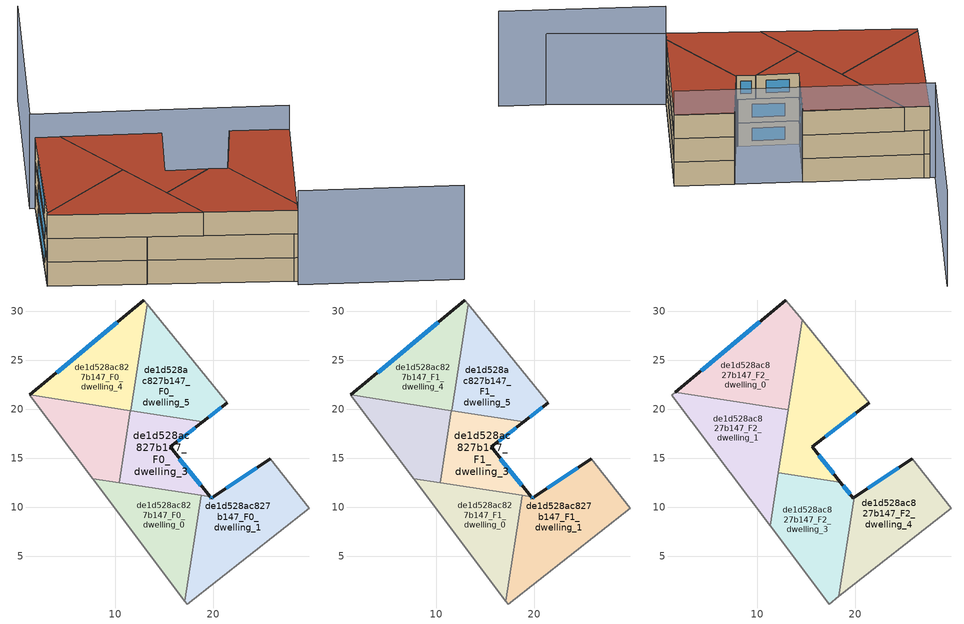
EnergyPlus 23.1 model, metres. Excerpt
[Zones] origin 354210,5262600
de1d528ac827b147_F0_dwelling_0
 floor ground (EU_floor_Construction): 18.78,11.22 17.11,0.43 7.7,12.93 z0
 wall adiabatic (EU_wall_Construction): 7.7,12.93 17.11,0.43 z0:3
 wall to de1d528ac827b147_F0_dwelling_1 (EU_wall_Construction): 17.11,0.43 18.78,11.22 z0:3
 wall to de1d528ac827b147_F0_dwelling_3 (EU_wall_Construction): 18.78,11.22 10.41,12.51 z0:3
 wall to de1d528ac827b147_F0_dwelling_2 (EU_wall_Construction): 10.41,12.51 7.7,12.93 z0:3
de1d528ac827b147_F0_dwelling_1
 floor ground (EU_floor_Construction): 25.81,14.93 29.78,9.91 17.33,0.14 17.11,0.43 18.78,11.22 19.69,11.08 19.79,10.95 19.93,11.04 z0
 wall outside (EU_wall_Construction): 25.81,14.93 19.93,11.04 19.79,10.95 19.69,11.08 z0:3
 wall adiabatic (EU_wall_Construction): 17.11,0.43 17.33,0.14 29.78,9.91 25.81,14.93 z0:3
 wall to de1d528ac827b147_F0_dwelling_3 (EU_wall_Construction): 19.69,11.08 18.78,11.22 z0:3
 window (EU_Window_Construction): 19.77,10.98 19.72,11.05 / 19.9,11.02 19.83,10.97 / 24.43,14.02 21.31,11.95 z0.7:2.3
de1d528ac827b147_F0_dwelling_2
 floor ground (EU_floor_Construction): 11.55,19.87 10.41,12.51 7.7,12.93 1.29,21.44 1.31,21.46 z0
 wall to de1d528ac827b147_F0_dwelling_3 (EU_wall_Construction): 10.41,12.51 11.55,19.87 z0:3
 wall adiabatic (EU_wall_Construction): 1.31,21.46 1.29,21.44 7.7,12.93 z0:3
 wall to de1d528ac827b147_F0_dwelling_4 (EU_wall_Construction): 11.55,19.87 1.31,21.46 z0:3
de1d528ac827b147_F0_dwelling_3
 floor ground (EU_floor_Construction): 18.92,18.73 15.59,16.16 19.69,11.08 10.41,12.51 11.55,19.87 z0
 wall outside (EU_wall_Construction): 19.69,11.08 15.59,16.16 18.92,18.73 z0:3
 wall to de1d528ac827b147_F0_dwelling_5 (EU_wall_Construction): 18.92,18.73 11.58,19.87 z0:3
 wall to de1d528ac827b147_F0_dwelling_4 (EU_wall_Construction): 11.58,19.87 11.55,19.87 z0:3
 window (EU_Window_Construction): 16.37,16.76 18.14,18.13 / 18.73,12.27 16.55,14.96 z0.7:2.3
de1d528ac827b147_F0_dwelling_4
 floor ground (EU_floor_Construction): 12.92,31.13 13.26,30.72 11.58,19.87 1.31,21.46 z0
 wall outside (EU_wall_Construction): 12.92,31.13 1.31,21.46 z0:3
 wall to de1d528ac827b147_F0_dwelling_5 (EU_wall_Construction): 11.58,19.87 13.26,30.72 z0:3
 wall adiabatic (EU_wall_Construction): 13.26,30.72 12.92,31.13 z0:3
 window (EU_Window_Construction): 10.19,28.86 4.03,23.73 z0.7:2.3
de1d528ac827b147_F0_dwelling_5
 floor ground (EU_floor_Construction): 13.26,30.72 21.42,20.65 18.92,18.73 11.58,19.87 z0
 wall outside (EU_wall_Construction): 18.92,18.73 21.42,20.65 z0:3
 wall adiabatic (EU_wall_Construction): 21.42,20.65 13.26,30.72 z0:3
 window (EU_Window_Construction): 19.51,19.18 20.83,20.2 z0.7:2.3
de1d528ac827b147_F1_dwelling_0
 floor to de1d528ac827b147_F0_dwelling_0 (EU_floor_Construction): 18.78,11.22 17.11,0.43 7.7,12.93 z3
 wall adiabatic (EU_wall_Construction): 7.7,12.93 17.11,0.43 z3:6
 wall to de1d528ac827b147_F1_dwelling_1 (EU_wall_Construction): 17.11,0.43 18.78,11.22 z3:6
 wall to de1d528ac827b147_F1_dwelling_3 (EU_wall_Construction): 18.78,11.22 10.41,12.51 z3:6
 wall to de1d528ac827b147_F1_dwelling_2 (EU_wall_Construction): 10.41,12.51 7.7,12.93 z3:6
 ceiling adiabatic (EU_roof_Construction): 17.11,0.44 18.78,11.22 11.97,12.27 11.32,8.11 z6
de1d528ac827b147_F1_dwelling_1
 floor to de1d528ac827b147_F0_dwelling_1 (EU_floor_Construction): 25.81,14.93 29.78,9.91 17.33,0.14 17.11,0.43 18.78,11.22 19.69,11.08 19.79,10.95 19.93,11.04 z3
 wall outside (EU_wall_Construction): 25.81,14.93 19.93,11.04 19.79,10.95 19.69,11.08 z3:6
 wall adiabatic (EU_wall_Construction): 17.11,0.43 17.33,0.14 29.78,9.91 25.81,14.93 z3:6
 wall to de1d528ac827b147_F1_dwelling_3 (EU_wall_Construction): 19.69,11.08 18.78,11.22 z3:6
 window (EU_Window_Construction): 19.77,10.98 19.72,11.05 / 19.9,11.02 19.83,10.97 / 24.43,14.02 21.31,11.95 z3.7:5.3
de1d528ac827b147_F1_dwelling_2
 floor to de1d528ac827b147_F0_dwelling_2 (EU_floor_Construction): 11.55,19.87 10.41,12.51 7.7,12.93 1.29,21.44 1.31,21.46 z3
 wall to de1d528ac827b147_F1_dwelling_3 (EU_wall_Construction): 10.41,12.51 11.55,19.87 z3:6
 wall adiabatic (EU_wall_Construction): 1.31,21.46 1.29,21.44 7.7,12.93 z3:6
 wall to de1d528ac827b147_F1_dwelling_4 (EU_wall_Construction): 11.55,19.87 1.31,21.46 z3:6
 ceiling adiabatic (EU_roof_Construction): 10.41,12.51 11.55,19.87 1.31,21.46 1.29,21.44 7.7,12.93 z6
de1d528ac827b147_F1_dwelling_3
 floor to de1d528ac827b147_F0_dwelling_3 (EU_floor_Construction): 18.92,18.73 15.59,16.16 19.69,11.08 10.41,12.51 11.55,19.87 z3
 wall outside (EU_wall_Construction): 19.69,11.08 15.59,16.16 18.92,18.73 z3:6
 wall to de1d528ac827b147_F1_dwelling_5 (EU_wall_Construction): 18.92,18.73 11.58,19.87 z3:6
 wall to de1d528ac827b147_F1_dwelling_4 (EU_wall_Construction): 11.58,19.87 11.55,19.87 z3:6
 window (EU_Window_Construction): 16.37,16.76 18.14,18.13 / 18.73,12.27 16.55,14.96 z3.7:5.3
de1d528ac827b147_F1_dwelling_4
 floor to de1d528ac827b147_F0_dwelling_4 (EU_floor_Construction): 12.92,31.13 13.26,30.72 11.58,19.87 1.31,21.46 z3
 wall outside (EU_wall_Construction): 12.92,31.13 1.31,21.46 z3:6
 wall to de1d528ac827b147_F1_dwelling_5 (EU_wall_Construction): 11.58,19.87 13.26,30.72 z3:6
 wall adiabatic (EU_wall_Construction): 13.26,30.72 12.92,31.13 z3:6
 window (EU_Window_Construction): 10.19,28.86 4.03,23.73 z3.7:5.3
de1d528ac827b147_F1_dwelling_5
 floor to de1d528ac827b147_F0_dwelling_5 (EU_floor_Construction): 13.26,30.72 21.42,20.65 18.92,18.73 11.58,19.87 z3
 wall outside (EU_wall_Construction): 18.92,18.73 21.42,20.65 z3:6
 wall adiabatic (EU_wall_Construction): 21.42,20.65 13.26,30.72 z3:6
 window (EU_Window_Construction): 19.51,19.18 20.83,20.2 z3.7:5.3
de1d528ac827b147_F2_dwelling_0
 floor to de1d528ac827b147_F1_dwelling_4 (EU_floor_Construction): 12.92,31.13 13.26,30.72 11.63,20.17 1.62,21.72 z6
 floor to de1d528ac827b147_F1_dwelling_5 (EU_floor_Construction): 13.26,30.72 14.57,29.1 13.15,19.93 11.63,20.17 z6
 wall outside (EU_wall_Construction): 12.92,31.13 1.62,21.72 z6:9
 wall to de1d528ac827b147_F2_dwelling_1 (EU_wall_Construction): 1.62,21.72 13.15,19.93 z6:9
 wall adiabatic (EU_wall_Construction): 14.57,29.1 12.92,31.13 z6:9
 wall to de1d528ac827b147_F2_dwelling_2 (EU_wall_Construction): 13.15,19.93 14.57,29.1 z6:9
 window (EU_Window_Construction): 10.27,28.92 4.27,23.93 z6.7:8.3
 roof outside (EU_roof_Construction): 13.15,19.93 14.57,29.1 12.92,31.13 1.62,21.72 z9
de1d528ac827b147_F2_dwelling_1
 floor to de1d528ac827b147_F1_dwelling_0 (EU_floor_Construction): 11.97,12.27 11.32,8.11 7.7,12.93 z6
 floor to de1d528ac827b147_F1_dwelling_4 (EU_floor_Construction): 11.63,20.17 11.58,19.87 1.31,21.46 1.62,21.72 z6
 floor to de1d528ac827b147_F1_dwelling_5 (EU_floor_Construction): 13.15,19.93 13.11,19.63 11.58,19.87 11.63,20.17 z6
 floor to de1d528ac827b147_F1_dwelling_3 (EU_floor_Construction): 13.11,19.63 11.97,12.27 10.41,12.51 11.55,19.87 z6
 floor adiabatic (EU_floor_Construction): 11.55,19.87 10.41,12.51 7.7,12.93 1.29,21.44 1.62,21.72 1.31,21.46 z6
 wall adiabatic (EU_wall_Construction): 1.62,21.72 1.29,21.44 11.32,8.11 z6:9
 wall to de1d528ac827b147_F2_dwelling_3 (EU_wall_Construction): 11.32,8.11 12.16,13.55 z6:9
 wall to de1d528ac827b147_F2_dwelling_2 (EU_wall_Construction): 12.16,13.55 13.15,19.93 z6:9
 roof outside (EU_roof_Construction): 11.32,8.11 13.15,19.93 1.62,21.72 1.29,21.44 z9
de1d528ac827b147_F2_dwelling_2
 floor to de1d528ac827b147_F1_dwelling_5 (EU_floor_Construction): 14.57,29.1 21.42,20.65 18.92,18.73 13.11,19.63 z6
 floor to de1d528ac827b147_F1_dwelling_3 (EU_floor_Construction): 18.92,18.73 15.59,16.16 18.48,12.57 12.16,13.55 13.11,19.63 z6
 wall outside (EU_wall_Construction): 18.48,12.57 15.59,16.16 21.42,20.65 z6:9
 wall to de1d528ac827b147_F2_dwelling_3 (EU_wall_Construction): 12.16,13.55 18.48,12.57 z6:9
 wall adiabatic (EU_wall_Construction): 21.42,20.65 14.57,29.1 z6:9
 window (EU_Window_Construction): 16.95,17.21 20.05,19.59 / 17.8,13.41 16.27,15.31 z6.7:8.3
 roof outside (EU_roof_Construction): 18.48,12.57 15.59,16.16 21.42,20.65 14.57,29.1 12.16,13.55 z9
de1d528ac827b147_F2_dwelling_3
 floor to de1d528ac827b147_F1_dwelling_1 (EU_floor_Construction): 19.88,11.01 18.32,0.93 17.33,0.14 17.11,0.44 18.78,11.22 19.69,11.08 19.79,10.95 z6
 floor to de1d528ac827b147_F1_dwelling_3 (EU_floor_Construction): 18.48,12.57 19.69,11.08 11.97,12.27 12.16,13.55 z6
 floor adiabatic (EU_floor_Construction): 19.69,11.08 18.78,11.22 17.11,0.44 11.32,8.11 11.97,12.27 z6
 wall outside (EU_wall_Construction): 19.88,11.01 19.79,10.95 18.48,12.57 z6:9
 wall adiabatic (EU_wall_Construction): 11.32,8.11 17.33,0.14 18.32,0.93 z6:9
 wall to de1d528ac827b147_F2_dwelling_4 (EU_wall_Construction): 18.32,0.93 19.88,11.01 z6:9
 window (EU_Window_Construction): 19.49,11.33 18.79,12.19 / 19.86,10.99 19.82,10.96 z6.7:8.3
 roof outside (EU_roof_Construction): 18.32,0.93 19.88,11.01 19.79,10.95 18.48,12.57 12.16,13.55 11.32,8.11 17.33,0.14 z9
de1d528ac827b147_F2_dwelling_4
 floor to de1d528ac827b147_F1_dwelling_1 (EU_floor_Construction): 25.81,14.93 29.78,9.91 18.32,0.93 19.88,11.01 z6
 wall outside (EU_wall_Construction): 25.81,14.93 19.88,11.01 z6:9
 wall adiabatic (EU_wall_Construction): 18.32,0.93 29.78,9.91 25.81,14.93 z6:9
 window (EU_Window_Construction): 24.42,14.01 21.28,11.93 z6.7:8.3
 roof outside (EU_roof_Construction): 29.78,9.91 25.81,14.93 19.88,11.01 18.32,0.93 z9
shading: 2.03,21.96 24.64,-10.29 z0:9; 27.74,-14.22 16.75,-0.31 / 29.78,9.91 12.56,31.59 / 12.56,31.59 29.06,44.7 z0:12
[Building]
EU S2 Campaign: North Axis=0; Terrain=City; Solar Distribution=FullExterior
[Site:Location]
Budapest.Ferenc.Liszt.Intl.AP: Latitude=47.437; Longitude=19.256; Time Zone=1; Elevation=185
[SizingPeriod:WeatherFileDays]
AnnualSizingPeriod: Begin Month=1; Begin Day of Month=1; End Month=12; End Day of Month=31; Day of Week for Start Day=Monday; Use Weather File Daylight Saving Period=No; Use Weather File Rain and Snow Indicators=No
[MATERIAL]
EU_InternalMass_Material: Roughness=MediumRough; Thickness=0.1; Conductivity=1; Density=1800; Specific Heat=900; Thermal Absorptance=0.9; Solar Absorptance=0.7; Visible Absorptance=0.7
[MATERIAL:NOMASS] Roughness=MediumRough; Thermal Absorptance=0.9; Solar Absorptance=0.7; Visible Absorptance=0.7
Name | Thermal Resistance
EU_wall_NoMass | 0.832559
EU_roof_NoMass | 1.39638
EU_floor_NoMass | 0.872794
[WINDOWMATERIAL:SIMPLEGLAZINGSYSTEM]
EU_Window_SimpleGlazing: UFactor=2.79869; Solar Heat Gain Coefficient=0.75; Visible Transmittance=0.75
[CONSTRUCTION]
EU_wall_Construction: EU_wall_NoMass
EU_roof_Construction: EU_roof_NoMass
EU_floor_Construction: EU_floor_NoMass
EU_Window_Construction: EU_Window_SimpleGlazing
EU_InternalMass_Construction: EU_InternalMass_Material
[ZONE] Type=1; Multiplier=1; Ceiling Height=autocalculate; Floor Area=autocalculate; Part of Total Floor Area=Yes
Name | Volume
de1d528ac827b147_F0_dwelling_0; de1d528ac827b147_F1_dwelling_0 | 183.49
de1d528ac827b147_F2_dwelling_0 | 220.21
de1d528ac827b147_F0_dwelling_1; de1d528ac827b147_F1_dwelling_1 | 256.59
de1d528ac827b147_F2_dwelling_1; de1d528ac827b147_F2_dwelling_3 | 220.184
de1d528ac827b147_F0_dwelling_2; de1d528ac827b147_F1_dwelling_2 | 146.921
de1d528ac827b147_F2_dwelling_2 | 220.176
de1d528ac827b147_F0_dwelling_3; de1d528ac827b147_F1_dwelling_3 | 146.927
de1d528ac827b147_F0_dwelling_4; de1d528ac827b147_F1_dwelling_4 | 183.484
de1d528ac827b147_F2_dwelling_4 | 220.175
de1d528ac827b147_F0_dwelling_5; de1d528ac827b147_F1_dwelling_5 | 183.497
[INTERNALMASS] Construction=EU_InternalMass_Construction
Name | Zone or ZoneList | Surface Area
de1d528ac827b147_F0_dwelling_0_EU_InternalMass | de1d528ac827b147_F0_dwelling_0 | 61.1633
de1d528ac827b147_F0_dwelling_1_EU_InternalMass | de1d528ac827b147_F0_dwelling_1 | 85.5302
de1d528ac827b147_F0_dwelling_2_EU_InternalMass | de1d528ac827b147_F0_dwelling_2 | 48.9737
de1d528ac827b147_F0_dwelling_3_EU_InternalMass | de1d528ac827b147_F0_dwelling_3 | 48.9819
de1d528ac827b147_F0_dwelling_4_EU_InternalMass | de1d528ac827b147_F0_dwelling_4 | 61.1616
de1d528ac827b147_F0_dwelling_5_EU_InternalMass | de1d528ac827b147_F0_dwelling_5 | 61.166
de1d528ac827b147_F1_dwelling_0_EU_InternalMass | de1d528ac827b147_F1_dwelling_0 | 61.1633
de1d528ac827b147_F1_dwelling_1_EU_InternalMass | de1d528ac827b147_F1_dwelling_1 | 85.5302
de1d528ac827b147_F1_dwelling_2_EU_InternalMass | de1d528ac827b147_F1_dwelling_2 | 48.9737
de1d528ac827b147_F1_dwelling_3_EU_InternalMass | de1d528ac827b147_F1_dwelling_3 | 48.9819
de1d528ac827b147_F1_dwelling_4_EU_InternalMass | de1d528ac827b147_F1_dwelling_4 | 61.1616
de1d528ac827b147_F1_dwelling_5_EU_InternalMass | de1d528ac827b147_F1_dwelling_5 | 61.166
de1d528ac827b147_F2_dwelling_0_EU_InternalMass | de1d528ac827b147_F2_dwelling_0 | 73.4067
de1d528ac827b147_F2_dwelling_1_EU_InternalMass | de1d528ac827b147_F2_dwelling_1 | 73.3942
de1d528ac827b147_F2_dwelling_2_EU_InternalMass | de1d528ac827b147_F2_dwelling_2 | 73.3921
de1d528ac827b147_F2_dwelling_3_EU_InternalMass | de1d528ac827b147_F2_dwelling_3 | 73.3952
de1d528ac827b147_F2_dwelling_4_EU_InternalMass | de1d528ac827b147_F2_dwelling_4 | 73.3917
[OTHEREQUIPMENT] Fuel Type=Electricity; Design Level Calculation Method=Watts/Area; Power per Zone Floor Area=1; Fraction Latent=0; Fraction Radiant=0; Fraction Lost=0; Carbon Dioxide Generation Rate=0; EndUse Subcategory=EU_Step8_InternalGains
Name | Zone or ZoneList or Space or SpaceList | Schedule
EU_Step8_InternalGain_de1d528ac827b147_F0_dwelling_0_f000 | de1d528ac827b147_F0_dwelling_0 | EU_Step8_GainSchedule_de1d528ac827b147_F0_dwelling_0_f000
EU_Step8_InternalGain_de1d528ac827b147_F0_dwelling_1_f000 | de1d528ac827b147_F0_dwelling_1 | EU_Step8_GainSchedule_de1d528ac827b147_F0_dwelling_1_f000
EU_Step8_InternalGain_de1d528ac827b147_F0_dwelling_2_f000 | de1d528ac827b147_F0_dwelling_2 | EU_Step8_GainSchedule_de1d528ac827b147_F0_dwelling_2_f000
EU_Step8_InternalGain_de1d528ac827b147_F0_dwelling_3_f000 | de1d528ac827b147_F0_dwelling_3 | EU_Step8_GainSchedule_de1d528ac827b147_F0_dwelling_3_f000
EU_Step8_InternalGain_de1d528ac827b147_F0_dwelling_4_f000 | de1d528ac827b147_F0_dwelling_4 | EU_Step8_GainSchedule_de1d528ac827b147_F0_dwelling_4_f000
EU_Step8_InternalGain_de1d528ac827b147_F0_dwelling_5_f000 | de1d528ac827b147_F0_dwelling_5 | EU_Step8_GainSchedule_de1d528ac827b147_F0_dwelling_5_f000
EU_Step8_InternalGain_de1d528ac827b147_F1_dwelling_0_f000 | de1d528ac827b147_F1_dwelling_0 | EU_Step8_GainSchedule_de1d528ac827b147_F1_dwelling_0_f000
EU_Step8_InternalGain_de1d528ac827b147_F1_dwelling_1_f000 | de1d528ac827b147_F1_dwelling_1 | EU_Step8_GainSchedule_de1d528ac827b147_F1_dwelling_1_f000
EU_Step8_InternalGain_de1d528ac827b147_F1_dwelling_2_f000 | de1d528ac827b147_F1_dwelling_2 | EU_Step8_GainSchedule_de1d528ac827b147_F1_dwelling_2_f000
EU_Step8_InternalGain_de1d528ac827b147_F1_dwelling_3_f000 | de1d528ac827b147_F1_dwelling_3 | EU_Step8_GainSchedule_de1d528ac827b147_F1_dwelling_3_f000
EU_Step8_InternalGain_de1d528ac827b147_F1_dwelling_4_f000 | de1d528ac827b147_F1_dwelling_4 | EU_Step8_GainSchedule_de1d528ac827b147_F1_dwelling_4_f000
EU_Step8_InternalGain_de1d528ac827b147_F1_dwelling_5_f000 | de1d528ac827b147_F1_dwelling_5 | EU_Step8_GainSchedule_de1d528ac827b147_F1_dwelling_5_f000
EU_Step8_InternalGain_de1d528ac827b147_F2_dwelling_0_f000 | de1d528ac827b147_F2_dwelling_0 | EU_Step8_GainSchedule_de1d528ac827b147_F2_dwelling_0_f000
EU_Step8_InternalGain_de1d528ac827b147_F2_dwelling_1_f000 | de1d528ac827b147_F2_dwelling_1 | EU_Step8_GainSchedule_de1d528ac827b147_F2_dwelling_1_f000
EU_Step8_InternalGain_de1d528ac827b147_F2_dwelling_2_f000 | de1d528ac827b147_F2_dwelling_2 | EU_Step8_GainSchedule_de1d528ac827b147_F2_dwelling_2_f000
EU_Step8_InternalGain_de1d528ac827b147_F2_dwelling_3_f000 | de1d528ac827b147_F2_dwelling_3 | EU_Step8_GainSchedule_de1d528ac827b147_F2_dwelling_3_f000
EU_Step8_InternalGain_de1d528ac827b147_F2_dwelling_4_f000 | de1d528ac827b147_F2_dwelling_4 | EU_Step8_GainSchedule_de1d528ac827b147_F2_dwelling_4_f000
[ZONEVENTILATION:DESIGNFLOWRATE] Schedule=EU_AlwaysOn; Design Flow Rate Calculation Method=AirChanges/Hour; Air Changes per Hour=0.475469; Ventilation Type=Natural; Fan Pressure Rise=0; Fan Total Efficiency=1; Constant Term Coefficient=1; Temperature Term Coefficient=0; Velocity Term Coefficient=0; Velocity Squared Term Coefficient=0; Minimum Indoor Temperature=-100; Maximum Indoor Temperature=100; Delta Temperature=-100; Minimum Outdoor Temperature=-100; Maximum Outdoor Temperature=100; Maximum Wind Speed=40
Name | Zone or ZoneList or Space or SpaceList
EU_ConstantAir_de1d528ac827b147_F0_dwelling_0 | de1d528ac827b147_F0_dwelling_0
EU_ConstantAir_de1d528ac827b147_F0_dwelling_1 | de1d528ac827b147_F0_dwelling_1
EU_ConstantAir_de1d528ac827b147_F0_dwelling_2 | de1d528ac827b147_F0_dwelling_2
EU_ConstantAir_de1d528ac827b147_F0_dwelling_3 | de1d528ac827b147_F0_dwelling_3
EU_ConstantAir_de1d528ac827b147_F0_dwelling_4 | de1d528ac827b147_F0_dwelling_4
EU_ConstantAir_de1d528ac827b147_F0_dwelling_5 | de1d528ac827b147_F0_dwelling_5
EU_ConstantAir_de1d528ac827b147_F1_dwelling_0 | de1d528ac827b147_F1_dwelling_0
EU_ConstantAir_de1d528ac827b147_F1_dwelling_1 | de1d528ac827b147_F1_dwelling_1
EU_ConstantAir_de1d528ac827b147_F1_dwelling_2 | de1d528ac827b147_F1_dwelling_2
EU_ConstantAir_de1d528ac827b147_F1_dwelling_3 | de1d528ac827b147_F1_dwelling_3
EU_ConstantAir_de1d528ac827b147_F1_dwelling_4 | de1d528ac827b147_F1_dwelling_4
EU_ConstantAir_de1d528ac827b147_F1_dwelling_5 | de1d528ac827b147_F1_dwelling_5
EU_ConstantAir_de1d528ac827b147_F2_dwelling_0 | de1d528ac827b147_F2_dwelling_0
EU_ConstantAir_de1d528ac827b147_F2_dwelling_1 | de1d528ac827b147_F2_dwelling_1
EU_ConstantAir_de1d528ac827b147_F2_dwelling_2 | de1d528ac827b147_F2_dwelling_2
EU_ConstantAir_de1d528ac827b147_F2_dwelling_3 | de1d528ac827b147_F2_dwelling_3
EU_ConstantAir_de1d528ac827b147_F2_dwelling_4 | de1d528ac827b147_F2_dwelling_4
[HVACTEMPLATE:THERMOSTAT] Constant Heating Setpoint=20; Constant Cooling Setpoint=50
EU_HeatOnly_de1d528ac827b147_F0_dwelling_0; EU_HeatOnly_de1d528ac827b147_F0_dwelling_1; EU_HeatOnly_de1d528ac827b147_F0_dwelling_2; EU_HeatOnly_de1d528ac827b147_F0_dwelling_3; EU_HeatOnly_de1d528ac827b147_F0_dwelling_4; EU_HeatOnly_de1d528ac827b147_F0_dwelling_5; EU_HeatOnly_de1d528ac827b147_F1_dwelling_0; EU_HeatOnly_de1d528ac827b147_F1_dwelling_1; EU_HeatOnly_de1d528ac827b147_F1_dwelling_2; EU_HeatOnly_de1d528ac827b147_F1_dwelling_3; EU_HeatOnly_de1d528ac827b147_F1_dwelling_4; EU_HeatOnly_de1d528ac827b147_F1_dwelling_5; EU_HeatOnly_de1d528ac827b147_F2_dwelling_0; EU_HeatOnly_de1d528ac827b147_F2_dwelling_1; EU_HeatOnly_de1d528ac827b147_F2_dwelling_2; EU_HeatOnly_de1d528ac827b147_F2_dwelling_3; EU_HeatOnly_de1d528ac827b147_F2_dwelling_4
[HVACTEMPLATE:ZONE:IDEALLOADSAIRSYSTEM] System Availability Schedule=EU_AlwaysOn; Maximum Heating Supply Air Temperature=50; Minimum Cooling Supply Air Temperature=13; Maximum Heating Supply Air Humidity Ratio=0.0156; Minimum Cooling Supply Air Humidity Ratio=0.0077; Heating Limit=NoLimit; Cooling Limit=NoLimit; Heating Availability Schedule=EU_AlwaysOn; Cooling Availability Schedule=EU_CoolingOff; Dehumidification Control Type=ConstantSensibleHeatRatio; Cooling Sensible Heat Ratio=0.7; Dehumidification Setpoint=60; Humidification Control Type=None; Humidification Setpoint=30; Outdoor Air Method=None; Outdoor Air Flow Rate per Person=0.00944; Outdoor Air Flow Rate per Zone Floor Area=0; Outdoor Air Flow Rate per Zone=0; Demand Controlled Ventilation Type=None; Outdoor Air Economizer Type=NoEconomizer; Heat Recovery Type=None; Sensible Heat Recovery Effectiveness=0.7; Latent Heat Recovery Effectiveness=0.65
Name | Template Thermostat
de1d528ac827b147_F0_dwelling_0 | EU_HeatOnly_de1d528ac827b147_F0_dwelling_0
de1d528ac827b147_F0_dwelling_1 | EU_HeatOnly_de1d528ac827b147_F0_dwelling_1
de1d528ac827b147_F0_dwelling_2 | EU_HeatOnly_de1d528ac827b147_F0_dwelling_2
de1d528ac827b147_F0_dwelling_3 | EU_HeatOnly_de1d528ac827b147_F0_dwelling_3
de1d528ac827b147_F0_dwelling_4 | EU_HeatOnly_de1d528ac827b147_F0_dwelling_4
de1d528ac827b147_F0_dwelling_5 | EU_HeatOnly_de1d528ac827b147_F0_dwelling_5
de1d528ac827b147_F1_dwelling_0 | EU_HeatOnly_de1d528ac827b147_F1_dwelling_0
de1d528ac827b147_F1_dwelling_1 | EU_HeatOnly_de1d528ac827b147_F1_dwelling_1
de1d528ac827b147_F1_dwelling_2 | EU_HeatOnly_de1d528ac827b147_F1_dwelling_2
de1d528ac827b147_F1_dwelling_3 | EU_HeatOnly_de1d528ac827b147_F1_dwelling_3
de1d528ac827b147_F1_dwelling_4 | EU_HeatOnly_de1d528ac827b147_F1_dwelling_4
de1d528ac827b147_F1_dwelling_5 | EU_HeatOnly_de1d528ac827b147_F1_dwelling_5
de1d528ac827b147_F2_dwelling_0 | EU_HeatOnly_de1d528ac827b147_F2_dwelling_0
de1d528ac827b147_F2_dwelling_1 | EU_HeatOnly_de1d528ac827b147_F2_dwelling_1
de1d528ac827b147_F2_dwelling_2 | EU_HeatOnly_de1d528ac827b147_F2_dwelling_2
de1d528ac827b147_F2_dwelling_3 | EU_HeatOnly_de1d528ac827b147_F2_dwelling_3
de1d528ac827b147_F2_dwelling_4 | EU_HeatOnly_de1d528ac827b147_F2_dwelling_4
[SIZING:ZONE] Zone Cooling Design Supply Air Temperature Input Method=SupplyAirTemperature; Zone Cooling Design Supply Air Temperature=13; Zone Heating Design Supply Air Temperature Input Method=SupplyAirTemperature; Zone Heating Design Supply Air Temperature=50; Zone Cooling Design Supply Air Humidity Ratio=0.008; Zone Heating Design Supply Air Humidity Ratio=0.008; Cooling Design Air Flow Method=DesignDay; Cooling Design Air Flow Rate=0; Cooling Minimum Air Flow per Zone Floor Area=0.000762; Cooling Minimum Air Flow=0; Cooling Minimum Air Flow Fraction=0.2; Heating Design Air Flow Method=DesignDay; Heating Design Air Flow Rate=0; Heating Maximum Air Flow per Zone Floor Area=0.002032; Heating Maximum Air Flow=0.141576; Heating Maximum Air Flow Fraction=0.3; Account for Dedicated Outdoor Air System=No; Dedicated Outdoor Air System Control Strategy=NeutralSupplyAir; Dedicated Outdoor Air Low Setpoint Temperature for Design=autosize; Dedicated Outdoor Air High Setpoint Temperature for Design=autosize; Zone Load Sizing Method=Sensible Load Only No Latent Load; Zone Latent Cooling Design Supply Air Humidity Ratio Input Method=HumidityRatioDifference; Zone Cooling Design Supply Air Humidity Ratio Difference=0.005; Zone Latent Heating Design Supply Air Humidity Ratio Input Method=HumidityRatioDifference; Zone Humidification Design Supply Air Humidity Ratio Difference=0.005
de1d528ac827b147_F0_dwelling_0; de1d528ac827b147_F0_dwelling_1; de1d528ac827b147_F0_dwelling_2; de1d528ac827b147_F0_dwelling_3; de1d528ac827b147_F0_dwelling_4; de1d528ac827b147_F0_dwelling_5; de1d528ac827b147_F1_dwelling_0; de1d528ac827b147_F1_dwelling_1; de1d528ac827b147_F1_dwelling_2; de1d528ac827b147_F1_dwelling_3; de1d528ac827b147_F1_dwelling_4; de1d528ac827b147_F1_dwelling_5; de1d528ac827b147_F2_dwelling_0; de1d528ac827b147_F2_dwelling_1; de1d528ac827b147_F2_dwelling_2; de1d528ac827b147_F2_dwelling_3; de1d528ac827b147_F2_dwelling_4
[SCHEDULE:CONSTANT]
Name | Hourly Value
EU_AlwaysOn | 1
EU_CoolingOff | 0
[SCHEDULE:FILE] Column Number=1; Rows to Skip at Top=0; Number of Hours of Data=8760; Column Separator=Comma; Interpolate to Timestep=No; Minutes per Item=60; Adjust Schedule for Daylight Savings=Yes
Name | File
EU_Step8_GainSchedule_de1d528ac827b147_F0_dwelling_0_f000 | ../../schedules/de1d528ac827b147/de1d528ac827b147_F0_dwelling_0_f000_gain.csv
EU_Step8_GainSchedule_de1d528ac827b147_F0_dwelling_1_f000 | ../../schedules/de1d528ac827b147/de1d528ac827b147_F0_dwelling_1_f000_gain.csv
EU_Step8_GainSchedule_de1d528ac827b147_F0_dwelling_2_f000 | ../../schedules/de1d528ac827b147/de1d528ac827b147_F0_dwelling_2_f000_gain.csv
EU_Step8_GainSchedule_de1d528ac827b147_F0_dwelling_3_f000 | ../../schedules/de1d528ac827b147/de1d528ac827b147_F0_dwelling_3_f000_gain.csv
EU_Step8_GainSchedule_de1d528ac827b147_F0_dwelling_4_f000 | ../../schedules/de1d528ac827b147/de1d528ac827b147_F0_dwelling_4_f000_gain.csv
EU_Step8_GainSchedule_de1d528ac827b147_F0_dwelling_5_f000 | ../../schedules/de1d528ac827b147/de1d528ac827b147_F0_dwelling_5_f000_gain.csv
EU_Step8_GainSchedule_de1d528ac827b147_F1_dwelling_0_f000 | ../../schedules/de1d528ac827b147/de1d528ac827b147_F1_dwelling_0_f000_gain.csv
EU_Step8_GainSchedule_de1d528ac827b147_F1_dwelling_1_f000 | ../../schedules/de1d528ac827b147/de1d528ac827b147_F1_dwelling_1_f000_gain.csv
EU_Step8_GainSchedule_de1d528ac827b147_F1_dwelling_2_f000 | ../../schedules/de1d528ac827b147/de1d528ac827b147_F1_dwelling_2_f000_gain.csv
EU_Step8_GainSchedule_de1d528ac827b147_F1_dwelling_3_f000 | ../../schedules/de1d528ac827b147/de1d528ac827b147_F1_dwelling_3_f000_gain.csv
EU_Step8_GainSchedule_de1d528ac827b147_F1_dwelling_4_f000 | ../../schedules/de1d528ac827b147/de1d528ac827b147_F1_dwelling_4_f000_gain.csv
EU_Step8_GainSchedule_de1d528ac827b147_F1_dwelling_5_f000 | ../../schedules/de1d528ac827b147/de1d528ac827b147_F1_dwelling_5_f000_gain.csv
EU_Step8_GainSchedule_de1d528ac827b147_F2_dwelling_0_f000 | ../../schedules/de1d528ac827b147/de1d528ac827b147_F2_dwelling_0_f000_gain.csv
EU_Step8_GainSchedule_de1d528ac827b147_F2_dwelling_1_f000 | ../../schedules/de1d528ac827b147/de1d528ac827b147_F2_dwelling_1_f000_gain.csv
EU_Step8_GainSchedule_de1d528ac827b147_F2_dwelling_2_f000 | ../../schedules/de1d528ac827b147/de1d528ac827b147_F2_dwelling_2_f000_gain.csv
EU_Step8_GainSchedule_de1d528ac827b147_F2_dwelling_3_f000 | ../../schedules/de1d528ac827b147/de1d528ac827b147_F2_dwelling_3_f000_gain.csv
EU_Step8_GainSchedule_de1d528ac827b147_F2_dwelling_4_f000 | ../../schedules/de1d528ac827b147/de1d528ac827b147_F2_dwelling_4_f000_gain.csv
